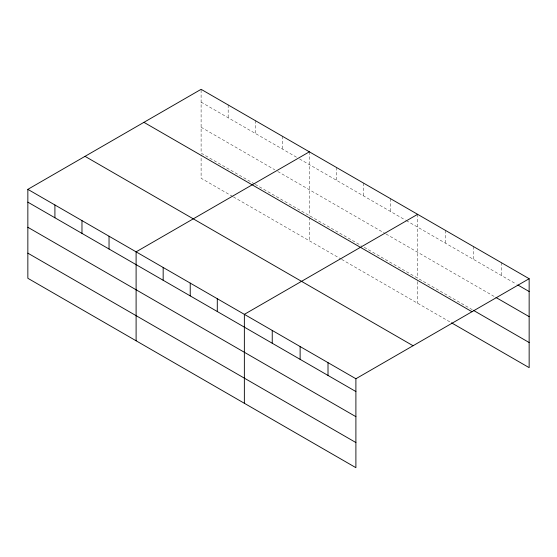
<?xml version="1.0" encoding="UTF-8"?>
<svg xmlns="http://www.w3.org/2000/svg" width="557" height="557" viewBox="0 0 557 557"><rect width="100%" height="100%" fill="white"/><g stroke="black" fill="none" stroke-linecap="round" stroke-linejoin="round"><path stroke-width="0.42" stroke-dasharray="2.79 2.09" d="M254.479 183.949L201.105 153.133L201.105 89.322M201.105 102.126L296.582 157.248M299.589 158.982L405.587 220.182M406.338 220.614L516.339 284.119M201.105 127.247L274.782 169.781M277.783 171.514L385.291 233.585M386.043 234.017L495.236 297.062M255.231 184.381L361.235 245.581M364.236 247.315L472.628 309.894M232.68 196.482L201.105 178.254L201.105 154.867M233.432 196.92L340.933 258.984M341.685 259.416L450.773 322.399M501.265 262.619L501.265 275.423M473.38 246.521L473.38 259.318M445.496 230.424L445.496 243.221M417.618 214.327L417.618 278.131M417.618 281.598L417.618 303.252M390.554 198.696L390.554 211.5M363.484 183.072L363.484 195.876M336.421 167.448L336.421 180.252M309.358 151.824L309.358 215.629M309.358 217.362L309.358 240.756M282.295 136.2L282.295 148.998M255.231 120.577L255.231 133.374M228.168 104.946L228.168 117.75"/><path stroke-width="0.84" d="M27.85 189.352L355.895 378.746L355.895 467.678L27.85 278.284L27.85 189.352L201.105 89.322L529.15 278.716L529.15 367.648L451.525 322.83M309.358 151.824L136.103 251.855L136.103 340.78M417.618 214.327L244.356 314.35L244.356 403.282M355.895 378.746L529.15 278.716M517.843 284.989L529.15 291.52M495.988 297.494L529.15 316.641M473.38 310.326L529.15 342.527M143.929 122.331L471.974 311.725M85.026 156.343L413.071 345.737M27.85 202.149L355.895 391.543M27.85 227.277L355.895 416.671M27.85 253.157L355.895 442.55M328.01 362.649L328.01 375.446M300.126 346.551L300.126 359.349M272.241 330.447L272.241 343.251M217.293 298.726L217.293 311.53M190.229 283.102L190.229 295.899M163.166 267.478L163.166 280.275M109.04 236.224L109.04 249.028M81.976 220.6L81.976 233.404M54.913 204.976L54.913 217.78"/></g></svg>
